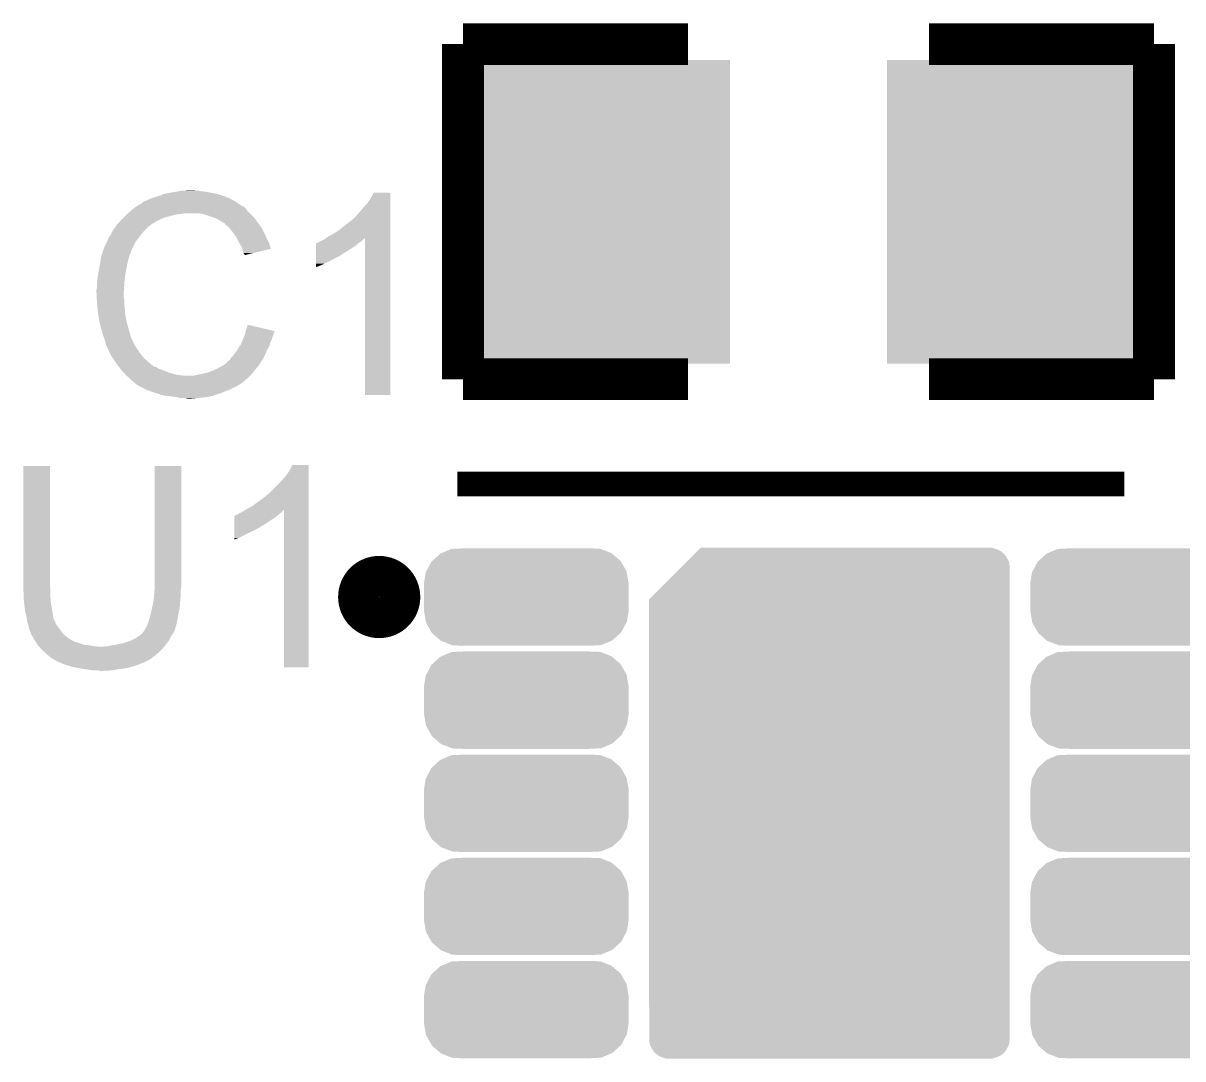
# Model space of a CAD drawing. Extents: x -1.4 to 24.3, y -3.9 to 24.9.
# Drawn here: x 4.5 to 10.12, y 8.39 to 13.41 of the extents above; entities that cross this region are included whole.
import ezdxf

# ---------------------------------------------------------------- set-up
doc = ezdxf.new("R2010")
doc.units = 0
doc.layers.get('0').update_dxf_attribs({"linetype": 'CONTINUOUS'})
doc.layers.add('DAC2_CLICK_V100_GTO', color=11, linetype='CONTINUOUS')
doc.layers.add('DAC2_CLICK_V100_GTS', color=8, linetype='CONTINUOUS')

# ---------------------------------------------------------------- blocks, each defined once
blk = doc.blocks.new('RECTANGLE_50')
blk.add_solid([(0.87503, 0.9906), (0.87503, -0.9906), (-0.87503, 0.9906), (-0.87503, -0.9906)])
blk = doc.blocks.new('RECTANGLE_32')
blk.add_solid([(0.6096, 0.7366), (0.6096, -0.7366), (-0.6096, 0.7366), (-0.6096, -0.7366)])
blk = doc.blocks.new('CUSTOM_56')
for points in [[(-0.410642, 0.21338), (-0.36302, 0.233248), (0.412782, 0.21338), (0.36069, 0.233248)], [(-0.36302, 0.233248), (-0.34152, 0.234336), (0.36069, 0.233248), (0.357836, 0.234336)], [(-0.34152, 0.234336), (-0.30429, 0.23622), (0.357836, 0.234336), (0.30429, 0.23622)], [(-0.48555, 0.123974), (-0.46072, 0.170956), (0.486482, 0.123974), (0.459766, 0.170956)], [(-0.46072, 0.170956), (-0.45619, 0.175092), (0.459766, 0.170956), (0.457414, 0.175092)], [(-0.45619, 0.175092), (-0.41729, 0.210606), (0.457414, 0.175092), (0.416016, 0.210606)], [(-0.41729, 0.210606), (-0.410642, 0.21338), (0.416016, 0.210606), (0.412782, 0.21338)], [(-0.49657, 0.06604), (-0.488196, 0.118966), (0.49657, 0.06604), (0.487356, 0.118966)], [(-0.488196, 0.118966), (-0.48555, 0.123974), (0.487356, 0.118966), (0.486482, 0.123974)], [(-0.49657, 0.06477), (-0.49657, 0.06604), (0.49657, 0.06477), (0.49657, 0.06604)], [(-0.49657, -0.06477), (-0.49657, 0.06477), (0.49657, -0.06477), (0.49657, 0.06477)], [(-0.49657, -0.06604), (-0.49657, -0.06477), (0.49657, -0.06604), (0.49657, -0.06477)], [(-0.487356, -0.118962), (-0.49657, -0.06604), (0.488198, -0.118962), (0.49657, -0.06604)], [(-0.486484, -0.123974), (-0.487356, -0.118962), (0.485548, -0.123974), (0.488198, -0.118962)], [(-0.459768, -0.170954), (-0.486484, -0.123974), (0.46072, -0.170954), (0.485548, -0.123974)], [(-0.457416, -0.175092), (-0.459768, -0.170954), (0.456186, -0.175092), (0.46072, -0.170954)], [(-0.416022, -0.210604), (-0.457416, -0.175092), (0.417292, -0.210604), (0.456186, -0.175092)], [(-0.412786, -0.213382), (-0.416022, -0.210604), (0.410632, -0.213382), (0.417292, -0.210604)], [(-0.360702, -0.233246), (-0.412786, -0.213382), (0.36302, -0.233246), (0.410632, -0.213382)], [(-0.35784, -0.234338), (-0.360702, -0.233246), (0.341454, -0.234338), (0.36302, -0.233246)], [(-0.30429, -0.23622), (-0.35784, -0.234338), (0.30429, -0.23622), (0.341454, -0.234338)]]:
    blk.add_solid(points)

msp = doc.modelspace()

# ---------------------------------------------------------------- linework, layer by layer
at = {"layer": 'DAC2_CLICK_V100_GTO'}
for points, const_width in [([(6.6294, 13.3096), (7.7216, 13.3096)], 0.2032), ([(6.6294, 11.684), (6.6294, 13.3096)], 0.2032), ([(8.89, 13.3096), (9.9822, 13.3096)], 0.2032), ([(9.9822, 11.684), (9.9822, 13.3096)], 0.2032), ([(6.6294, 11.684), (7.7216, 11.684)], 0.2032), ([(8.89, 11.684), (9.9822, 11.684)], 0.2032), ([(6.60146, 11.176), (9.83742, 11.176)], 0.11938)]:
    msp.add_lwpolyline(points, dxfattribs=dict(at, const_width=const_width))
at = {"layer": 'DAC2_CLICK_V100_GTO', "const_width": 0.20066}
msp.add_lwpolyline([(6.12394, 10.62736, 1), (6.32206, 10.62736, 1)], format="xyb", close=True, dxfattribs=at)
at = {"layer": 'DAC2_CLICK_V100_GTO'}
for points in [[(5.074934, 12.542526), (5.085082, 12.5476), (5.53008, 12.542526), (5.522974, 12.5476)], [(5.085082, 12.5476), (5.092694, 12.550138), (5.522974, 12.5476), (5.51942, 12.550138)], [(5.092694, 12.550138), (5.0927, 12.55014), (5.51942, 12.550138), (5.519418, 12.55014)], [(5.0927, 12.55014), (5.10286, 12.55522), (5.519418, 12.55014), (5.50926, 12.55522)], [(5.10286, 12.55522), (5.115558, 12.5603), (5.50926, 12.55522), (5.4991, 12.5603)], [(5.115558, 12.5603), (5.128258, 12.56538), (5.4991, 12.5603), (5.48767, 12.56538)], [(5.128258, 12.56538), (5.1435, 12.57046), (5.48767, 12.56538), (5.47624, 12.57046)], [(5.1435, 12.57046), (5.161282, 12.57554), (5.47624, 12.57046), (5.459986, 12.57554)], [(5.161282, 12.57554), (5.179062, 12.58316), (5.459986, 12.57554), (5.435602, 12.58316)], [(5.179062, 12.58316), (5.2197, 12.59078), (5.435602, 12.58316), (5.397498, 12.59078)], [(5.2197, 12.59078), (5.25018, 12.59586), (5.397498, 12.59078), (5.36194, 12.59586)], [(5.25018, 12.59586), (5.26542, 12.5984), (5.36194, 12.59586), (5.346702, 12.5984)], [(5.26542, 12.5984), (5.311138, 12.60094), (5.334002, 12.5984), (5.323842, 12.60094)], [(6.16712, 12.53998), (6.18236, 12.562838), (6.276338, 12.53998), (6.276338, 12.562838)], [(6.18236, 12.562838), (6.197598, 12.588218), (6.276338, 12.562838), (6.27634, 12.588218)], [(6.197598, 12.588218), (6.197612, 12.58824), (6.27634, 12.588218), (6.197612, 12.58824)], [(5.0038, 12.48918), (5.021808, 12.504418), (5.59562, 12.48918), (5.580382, 12.504418)], [(5.021808, 12.504418), (5.030816, 12.51204), (5.580382, 12.504418), (5.5753, 12.51204)], [(5.030816, 12.51204), (5.036822, 12.517122), (5.5753, 12.51204), (5.570218, 12.517122)], [(5.036822, 12.517122), (5.041046, 12.519658), (5.570218, 12.517122), (5.56768, 12.519658)], [(5.041046, 12.519658), (5.045276, 12.522198), (5.56768, 12.519658), (5.562604, 12.522198)], [(5.045276, 12.522198), (5.049502, 12.524734), (5.562604, 12.522198), (5.560066, 12.524734)], [(5.049502, 12.524734), (5.049512, 12.52474), (5.560066, 12.524734), (5.557524, 12.52474)], [(5.049512, 12.52474), (5.070668, 12.53744), (5.557524, 12.52474), (5.5372, 12.53744)], [(5.070668, 12.53744), (5.07492, 12.539992), (5.5372, 12.53744), (5.533628, 12.539992)], [(5.07492, 12.539992), (5.074934, 12.542526), (5.533628, 12.539992), (5.53008, 12.542526)], [(6.11632, 12.48156), (6.13156, 12.49934), (6.276336, 12.48156), (6.276338, 12.49934)], [(6.13156, 12.49934), (6.16712, 12.53998), (6.276338, 12.49934), (6.276338, 12.53998)], [(4.950462, 12.433302), (4.952766, 12.435838), (5.11556, 12.433302), (5.118098, 12.435838)], [(4.952766, 12.435838), (4.968932, 12.45362), (5.118098, 12.435838), (5.148582, 12.45362)], [(4.968932, 12.45362), (4.97586, 12.46124), (5.148582, 12.45362), (5.16509, 12.46124)], [(4.97586, 12.46124), (4.98348, 12.46886), (5.16509, 12.46124), (5.181598, 12.46886)], [(4.98348, 12.46886), (4.99872, 12.4841), (5.181598, 12.46886), (5.24256, 12.4841)], [(4.99872, 12.4841), (5.00126, 12.48664), (5.24256, 12.4841), (5.267962, 12.48664)], [(5.00126, 12.48664), (5.0038, 12.48918), (5.267962, 12.48664), (5.280658, 12.48918)], [(5.374638, 12.4841), (5.344158, 12.48918), (5.6007, 12.4841), (5.59562, 12.48918)], [(5.40258, 12.47394), (5.374638, 12.4841), (5.61086, 12.47394), (5.6007, 12.4841)], [(5.410206, 12.471398), (5.40258, 12.47394), (5.613402, 12.471398), (5.61086, 12.47394)], [(5.425438, 12.46632), (5.410206, 12.471398), (5.617466, 12.46632), (5.613402, 12.471398)], [(5.44068, 12.4587), (5.425438, 12.46632), (5.62356, 12.4587), (5.617466, 12.46632)], [(5.44576, 12.45616), (5.44068, 12.4587), (5.625376, 12.45616), (5.62356, 12.4587)], [(5.458462, 12.44854), (5.44576, 12.45616), (5.630818, 12.44854), (5.625376, 12.45616)], [(5.468616, 12.443462), (5.458462, 12.44854), (5.634446, 12.443462), (5.630818, 12.44854)], [(5.47116, 12.44092), (5.468616, 12.443462), (5.636262, 12.44092), (5.634446, 12.443462)], [(5.491164, 12.42314), (5.47116, 12.44092), (5.648962, 12.42314), (5.636262, 12.44092)], [(6.06044, 12.4333), (6.09092, 12.45617), (6.276336, 12.4333), (6.276336, 12.45617)], [(6.09092, 12.45617), (6.090942, 12.4587), (6.276336, 12.45617), (6.276336, 12.4587)], [(6.090942, 12.4587), (6.093466, 12.458706), (6.276336, 12.4587), (6.276336, 12.458706)], [(6.093466, 12.458706), (6.11632, 12.48156), (6.276336, 12.458706), (6.276336, 12.48156)], [(4.91236, 12.372344), (4.914904, 12.379962), (5.057708, 12.372344), (5.063634, 12.379962)], [(4.914904, 12.379962), (4.919982, 12.385044), (5.063634, 12.379962), (5.067586, 12.385044)], [(4.919982, 12.385044), (4.92506, 12.395198), (5.067586, 12.385044), (5.075484, 12.395198)], [(4.92506, 12.395198), (4.926582, 12.397738), (5.075484, 12.395198), (5.07746, 12.397738)], [(4.926582, 12.397738), (4.932678, 12.4079), (5.07746, 12.397738), (5.087622, 12.4079)], [(4.932678, 12.4079), (4.945124, 12.425678), (5.087622, 12.4079), (5.1054, 12.425678)], [(4.945124, 12.425678), (4.95046, 12.4333), (5.1054, 12.425678), (5.115558, 12.4333)], [(4.95046, 12.4333), (4.950462, 12.433302), (5.115558, 12.4333), (5.11556, 12.433302)], [(5.49402, 12.4206), (5.491164, 12.42314), (5.650414, 12.4206), (5.648962, 12.42314)], [(5.506212, 12.40536), (5.49402, 12.4206), (5.65912, 12.40536), (5.650414, 12.4206)], [(5.51434, 12.3952), (5.506212, 12.40536), (5.6642, 12.3952), (5.65912, 12.40536)], [(5.521452, 12.38504), (5.51434, 12.3952), (5.66928, 12.38504), (5.6642, 12.3952)], [(5.532118, 12.3698), (5.521452, 12.38504), (5.676054, 12.3698), (5.66928, 12.38504)], [(5.974078, 12.374878), (6.00202, 12.39012), (6.276334, 12.374878), (6.276334, 12.39012)], [(6.00202, 12.39012), (6.0325, 12.41044), (6.276334, 12.39012), (6.276336, 12.41044)], [(6.0325, 12.41044), (6.06044, 12.4333), (6.276336, 12.41044), (6.276336, 12.4333)], [(4.878492, 12.291056), (4.888652, 12.32154), (5.01396, 12.291056), (5.02666, 12.32154)], [(4.888652, 12.32154), (4.8895, 12.32408), (5.02666, 12.32154), (5.02793, 12.32408)], [(4.8895, 12.32408), (4.902646, 12.352018), (5.02793, 12.32408), (5.0419, 12.352018)], [(4.902646, 12.352018), (4.90982, 12.367264), (5.0419, 12.352018), (5.053758, 12.367264)], [(4.90982, 12.367264), (4.909826, 12.369806), (5.053758, 12.367264), (5.055734, 12.369806)], [(4.909826, 12.369806), (4.91236, 12.372344), (5.055734, 12.369806), (5.057708, 12.372344)], [(5.53593, 12.36218), (5.532118, 12.3698), (5.67944, 12.36218), (5.676054, 12.3698)], [(5.54482, 12.3444), (5.53593, 12.36218), (5.688332, 12.3444), (5.67944, 12.36218)], [(5.546234, 12.341858), (5.54482, 12.3444), (5.689602, 12.341858), (5.688332, 12.3444)], [(5.55752, 12.321542), (5.546234, 12.341858), (5.695676, 12.321542), (5.689602, 12.341858)], [(5.558794, 12.316454), (5.55752, 12.321542), (5.697196, 12.316454), (5.695676, 12.321542)], [(5.915676, 12.319), (5.91568, 12.3317), (6.08838, 12.319), (6.108698, 12.3317)], [(5.91568, 12.3317), (5.915682, 12.34186), (6.108698, 12.3317), (6.12089, 12.34186)], [(5.915682, 12.34186), (5.918206, 12.341866), (6.12089, 12.34186), (6.120898, 12.341866)], [(5.918206, 12.341866), (5.92074, 12.3444), (6.120898, 12.341866), (6.12394, 12.3444)], [(5.92074, 12.3444), (5.920744, 12.344402), (6.12394, 12.3444), (6.123942, 12.344402)], [(5.920744, 12.344402), (5.925822, 12.34694), (6.123942, 12.344402), (6.12775, 12.34694)], [(5.925822, 12.34694), (5.933444, 12.349482), (6.12775, 12.34694), (6.131562, 12.349482)], [(5.933444, 12.349482), (5.941062, 12.35456), (6.131562, 12.349482), (6.13918, 12.35456)], [(5.941062, 12.35456), (5.951222, 12.359642), (6.13918, 12.35456), (6.14426, 12.359642)], [(5.951222, 12.359642), (5.966406, 12.369764), (6.14426, 12.359642), (6.154382, 12.369764)], [(5.966406, 12.369764), (5.974078, 12.374878), (6.276334, 12.369764), (6.276334, 12.374878)], [(6.15442, 11.607822), (6.154382, 12.369764), (6.276318, 11.607822), (6.276334, 12.369764)], [(4.87045, 12.2555), (4.873836, 12.275818), (5.0038, 12.2555), (5.008878, 12.275818)], [(4.873836, 12.275818), (4.874262, 12.278362), (5.008878, 12.275818), (5.01015, 12.278362)], [(4.874262, 12.278362), (4.875106, 12.280896), (5.01015, 12.278362), (5.011418, 12.280896)], [(4.875106, 12.280896), (4.876798, 12.285974), (5.011418, 12.280896), (5.01142, 12.285974)], [(4.876798, 12.285974), (4.877644, 12.288514), (5.01142, 12.285974), (5.013954, 12.288514)], [(4.877644, 12.288514), (4.878492, 12.291056), (5.013954, 12.288514), (5.01396, 12.291056)], [(5.560062, 12.31138), (5.558794, 12.316454), (5.676034, 12.31138), (5.697196, 12.316454)], [(5.56514, 12.296142), (5.560062, 12.31138), (5.612484, 12.296142), (5.676034, 12.31138)], [(5.567678, 12.291064), (5.56514, 12.296142), (5.591306, 12.291064), (5.612484, 12.296142)], [(5.570214, 12.288526), (5.567678, 12.291064), (5.58072, 12.288526), (5.591306, 12.291064)], [(5.57022, 12.286008), (5.570214, 12.288526), (5.57022, 12.286008), (5.58072, 12.288526)], [(5.915662, 12.24534), (5.91567, 12.2809), (5.95884, 12.24534), (6.029958, 12.2809)], [(5.91567, 12.288518), (5.915674, 12.30376), (6.040118, 12.288518), (6.065522, 12.30376)], [(5.91567, 12.28598), (5.91567, 12.288518), (6.03758, 12.28598), (6.040118, 12.288518)], [(5.91567, 12.2809), (5.91567, 12.28598), (6.029958, 12.2809), (6.03758, 12.28598)], [(5.915674, 12.30376), (5.915676, 12.319), (6.065522, 12.30376), (6.08838, 12.319)], [(4.8614, 12.2047), (4.86664, 12.23264), (4.99364, 12.2047), (4.99872, 12.23264)], [(4.86664, 12.23264), (4.87045, 12.2555), (4.99872, 12.23264), (5.0038, 12.2555)], [(5.91566, 12.23518), (5.915662, 12.24534), (5.93598, 12.23518), (5.95884, 12.24534)], [(5.91566, 12.22759), (5.91566, 12.23518), (5.91566, 12.22759), (5.93598, 12.23518)], [(4.85394, 12.15644), (4.85648, 12.174222), (4.987288, 12.15644), (4.98856, 12.174222)], [(4.85394, 12.128502), (4.85394, 12.15644), (4.985294, 12.128502), (4.987288, 12.15644)], [(4.85648, 12.174222), (4.85902, 12.192), (4.98856, 12.174222), (4.991522, 12.192)], [(4.85902, 12.192), (4.8614, 12.2047), (4.991522, 12.192), (4.99364, 12.2047)], [(4.8514, 12.118342), (4.85394, 12.128502), (4.984568, 12.118342), (4.985294, 12.128502)], [(4.8514, 12.103102), (4.8514, 12.118342), (4.98348, 12.103102), (4.984568, 12.118342)], [(4.8514, 12.1031), (4.8514, 12.103102), (4.983482, 12.1031), (4.98348, 12.103102)], [(4.852544, 12.080238), (4.8514, 12.1031), (4.983482, 12.080238), (4.983482, 12.1031)], [(4.852926, 12.072616), (4.852544, 12.080238), (4.98602, 12.072616), (4.983482, 12.080238)], [(4.85394, 12.0523), (4.852926, 12.072616), (4.98602, 12.0523), (4.98602, 12.072616)], [(4.854704, 12.044678), (4.85394, 12.0523), (4.98602, 12.044678), (4.98602, 12.0523)], [(4.856226, 12.029442), (4.854704, 12.044678), (4.98856, 12.029442), (4.98602, 12.044678)], [(4.85902, 12.001498), (4.856226, 12.029442), (4.99071, 12.001498), (4.98856, 12.029442)], [(4.859918, 11.996418), (4.85902, 12.001498), (4.9911, 11.996418), (4.99071, 12.001498)], [(4.86664, 11.95832), (4.859918, 11.996418), (4.99872, 11.95832), (4.9911, 11.996418)], [(4.87172, 11.938), (4.86664, 11.95832), (5.004526, 11.938), (4.99872, 11.95832)], [(4.876076, 11.92276), (4.87172, 11.938), (5.00888, 11.92276), (5.004526, 11.938)], [(5.57784, 11.925298), (5.58548, 11.948156), (5.682568, 11.925298), (5.58548, 11.948156)], [(4.88188, 11.90244), (4.876076, 11.92276), (5.014302, 11.90244), (5.00888, 11.92276)], [(4.887808, 11.884658), (4.88188, 11.90244), (5.019044, 11.884658), (5.014302, 11.90244)], [(4.888656, 11.882116), (4.887808, 11.884658), (5.021582, 11.882116), (5.019044, 11.884658)], [(4.890348, 11.877038), (4.888656, 11.882116), (5.02412, 11.877038), (5.021582, 11.882116)], [(4.89204, 11.871958), (4.890348, 11.877038), (5.025814, 11.871958), (5.02412, 11.877038)], [(4.892676, 11.86942), (4.89204, 11.871958), (5.02666, 11.86942), (5.025814, 11.871958)], [(5.55534, 11.861798), (5.561872, 11.877038), (5.694678, 11.861798), (5.702298, 11.877038)], [(5.561872, 11.877038), (5.56514, 11.88466), (5.702298, 11.877038), (5.703822, 11.88466)], [(5.56514, 11.88466), (5.567044, 11.889738), (5.703822, 11.88466), (5.70484, 11.889738)], [(5.567044, 11.889738), (5.570852, 11.899898), (5.70484, 11.889738), (5.70992, 11.899898)], [(5.570852, 11.899898), (5.57276, 11.904982), (5.70992, 11.899898), (5.711188, 11.904982)], [(5.57276, 11.904982), (5.574028, 11.910058), (5.711188, 11.904982), (5.712458, 11.910058)], [(5.574028, 11.910058), (5.575298, 11.915136), (5.712458, 11.910058), (5.714998, 11.915136)], [(5.575298, 11.915136), (5.57593, 11.917662), (5.714998, 11.915136), (5.715, 11.917662)], [(5.57593, 11.917662), (5.57784, 11.925298), (5.715, 11.917662), (5.682568, 11.925298)], [(4.894582, 11.8618), (4.892676, 11.86942), (5.030472, 11.8618), (5.02666, 11.86942)], [(4.897122, 11.854182), (4.894582, 11.8618), (5.03428, 11.854182), (5.030472, 11.8618)], [(4.89966, 11.846562), (4.897122, 11.854182), (5.039044, 11.846562), (5.03428, 11.854182)], [(4.9022, 11.84148), (4.89966, 11.846562), (5.042218, 11.84148), (5.039044, 11.846562)], [(4.905786, 11.83386), (4.9022, 11.84148), (5.04698, 11.83386), (5.042218, 11.84148)], [(4.916544, 11.811), (4.905786, 11.83386), (5.06222, 11.811), (5.04698, 11.83386)], [(5.52196, 11.80846), (5.532122, 11.821162), (5.67166, 11.80846), (5.677218, 11.821162)], [(5.532122, 11.821162), (5.53466, 11.82624), (5.677218, 11.821162), (5.67944, 11.82624)], [(5.53466, 11.82624), (5.53974, 11.8364), (5.67944, 11.82624), (5.685246, 11.8364)], [(5.53974, 11.8364), (5.545832, 11.844018), (5.685246, 11.8364), (5.6896, 11.844018)], [(5.545832, 11.844018), (5.5499, 11.849102), (5.6896, 11.844018), (5.69105, 11.849102)], [(5.5499, 11.849102), (5.55534, 11.861798), (5.69105, 11.849102), (5.694678, 11.861798)], [(4.92252, 11.7983), (4.916544, 11.811), (5.07238, 11.7983), (5.06222, 11.811)], [(4.930988, 11.7856), (4.92252, 11.7983), (5.08254, 11.7856), (5.07238, 11.7983)], [(4.944532, 11.765282), (4.930988, 11.7856), (5.105398, 11.765282), (5.08254, 11.7856)], [(4.94792, 11.7602), (4.944532, 11.765282), (5.111752, 11.7602), (5.105398, 11.765282)], [(4.959644, 11.74496), (4.94792, 11.7602), (5.130806, 11.74496), (5.111752, 11.7602)], [(5.468618, 11.75258), (5.48132, 11.76274), (5.639646, 11.75258), (5.64642, 11.76274)], [(5.48132, 11.76274), (5.488944, 11.770362), (5.64642, 11.76274), (5.6515, 11.770362)], [(5.488944, 11.770362), (5.49402, 11.772904), (5.6515, 11.770362), (5.653194, 11.772904)], [(5.49402, 11.772904), (5.4991, 11.78052), (5.653194, 11.772904), (5.658272, 11.78052)], [(5.4991, 11.78052), (5.502908, 11.785598), (5.658272, 11.78052), (5.661658, 11.785598)], [(5.502908, 11.785598), (5.506722, 11.79068), (5.661658, 11.785598), (5.66388, 11.79068)], [(5.506722, 11.79068), (5.51434, 11.798302), (5.66388, 11.79068), (5.667216, 11.798302)], [(5.51434, 11.798302), (5.52196, 11.80846), (5.667216, 11.798302), (5.67166, 11.80846)], [(4.959646, 11.744958), (4.959644, 11.74496), (5.135884, 11.744958), (5.130806, 11.74496)], [(4.963554, 11.739878), (4.959646, 11.744958), (5.146042, 11.739878), (5.135884, 11.744958)], [(4.96746, 11.7348), (4.963554, 11.739878), (5.15366, 11.7348), (5.146042, 11.739878)], [(4.969414, 11.73226), (4.96746, 11.7348), (5.16128, 11.73226), (5.15366, 11.7348)], [(4.97332, 11.727182), (4.969414, 11.73226), (5.174822, 11.727182), (5.16128, 11.73226)], [(4.975862, 11.72464), (4.97332, 11.727182), (5.1816, 11.72464), (5.174822, 11.727182)], [(4.98602, 11.71448), (4.975862, 11.72464), (5.206996, 11.71448), (5.1816, 11.72464)], [(4.986022, 11.714478), (4.98602, 11.71448), (5.207, 11.714478), (5.206996, 11.71448)], [(4.992116, 11.70686), (4.986022, 11.714478), (5.23494, 11.70686), (5.207, 11.714478)], [(4.996178, 11.701782), (4.992116, 11.70686), (5.26541, 11.701782), (5.23494, 11.70686)], [(5.326382, 11.70178), (5.33654, 11.70432), (5.598158, 11.70178), (5.600698, 11.70432)], [(5.33654, 11.70432), (5.34924, 11.70686), (5.600698, 11.70432), (5.603238, 11.70686)], [(5.34924, 11.70686), (5.36194, 11.7094), (5.603238, 11.70686), (5.605142, 11.7094)], [(5.36194, 11.7094), (5.39242, 11.717022), (5.605142, 11.7094), (5.610858, 11.717022)], [(5.39242, 11.717022), (5.42036, 11.72718), (5.610858, 11.717022), (5.618478, 11.72718)], [(5.42036, 11.72718), (5.420362, 11.727182), (5.618478, 11.72718), (5.61848, 11.727182)], [(5.420362, 11.727182), (5.450838, 11.74242), (5.61848, 11.727182), (5.631814, 11.74242)], [(5.450838, 11.74242), (5.459724, 11.747498), (5.631814, 11.74242), (5.63626, 11.747498)], [(5.459724, 11.747498), (5.468618, 11.75258), (5.63626, 11.747498), (5.639646, 11.75258)], [(4.996182, 11.70178), (4.996178, 11.701782), (5.265422, 11.70178), (5.26541, 11.701782)], [(5.008878, 11.691622), (4.996182, 11.70178), (5.588, 11.691622), (5.598158, 11.70178)], [(5.008882, 11.69162), (5.008878, 11.691622), (5.588, 11.69162), (5.588, 11.691622)], [(5.01904, 11.681462), (5.008882, 11.69162), (5.576386, 11.681462), (5.588, 11.69162)], [(5.029198, 11.67384), (5.01904, 11.681462), (5.567674, 11.67384), (5.576386, 11.681462)], [(5.029214, 11.673826), (5.029198, 11.67384), (5.565134, 11.673826), (5.567674, 11.67384)], [(5.034282, 11.668758), (5.029214, 11.673826), (5.562594, 11.668758), (5.565134, 11.673826)], [(5.036822, 11.666218), (5.034282, 11.668758), (5.557518, 11.666218), (5.562594, 11.668758)], [(5.041898, 11.661142), (5.036822, 11.666218), (5.549904, 11.661142), (5.557518, 11.666218)], [(5.041902, 11.66114), (5.041898, 11.661142), (5.549902, 11.66114), (5.549904, 11.661142)], [(5.049514, 11.656064), (5.041902, 11.66114), (5.54144, 11.656064), (5.549902, 11.66114)], [(5.052038, 11.65606), (5.049514, 11.656064), (5.541434, 11.65606), (5.54144, 11.656064)], [(5.05206, 11.653534), (5.052038, 11.65606), (5.537222, 11.653534), (5.541434, 11.65606)], [(5.052088, 11.65352), (5.05206, 11.653534), (5.5372, 11.65352), (5.537222, 11.653534)], [(5.0927, 11.6332), (5.052088, 11.65352), (5.49656, 11.6332), (5.5372, 11.65352)], [(5.11429, 11.62558), (5.0927, 11.6332), (5.47624, 11.62558), (5.49656, 11.6332)], [(5.13588, 11.61796), (5.11429, 11.62558), (5.45846, 11.61796), (5.47624, 11.62558)], [(5.176518, 11.60526), (5.13588, 11.61796), (5.420358, 11.60526), (5.45846, 11.61796)], [(5.196838, 11.60272), (5.176518, 11.60526), (5.412738, 11.60272), (5.420358, 11.60526)], [(5.237478, 11.59764), (5.196838, 11.60272), (5.389878, 11.59764), (5.412738, 11.60272)], [(5.246368, 11.5951), (5.237478, 11.59764), (5.36448, 11.5951), (5.389878, 11.59764)], [(5.255256, 11.59256), (5.246368, 11.5951), (5.33654, 11.59256), (5.36448, 11.5951)], [(5.293358, 11.59002), (5.283198, 11.59256), (5.308602, 11.59002), (5.33654, 11.59256)], [(6.276318, 11.6078), (6.15442, 11.607822), (6.276318, 11.6078), (6.276318, 11.607822)], [(4.4958, 10.678158), (4.49582, 11.262338), (4.62534, 10.678158), (4.62534, 11.262338)], [(4.49582, 11.262338), (4.495822, 11.26236), (4.62534, 11.262338), (4.495822, 11.26236)], [(5.13334, 10.69848), (5.13336, 11.262338), (5.26288, 10.69848), (5.26288, 11.262338)], [(5.13336, 11.262338), (5.133362, 11.26236), (5.26288, 11.262338), (5.133362, 11.26236)], [(5.78866, 11.242042), (5.801362, 11.267418), (5.880098, 11.242042), (5.8801, 11.267418)], [(5.801362, 11.267418), (5.801374, 11.26744), (5.8801, 11.267418), (5.801374, 11.26744)], [(5.73786, 11.17854), (5.77342, 11.21918), (5.880098, 11.17854), (5.880098, 11.21918)], [(5.77342, 11.21918), (5.78866, 11.242042), (5.880098, 11.21918), (5.880098, 11.242042)], [(5.694678, 11.135358), (5.73786, 11.17854), (5.880096, 11.135358), (5.880098, 11.17854)], [(5.608322, 11.06932), (5.63626, 11.08964), (5.880094, 11.06932), (5.880096, 11.08964)], [(5.63626, 11.08964), (5.66674, 11.1125), (5.880096, 11.08964), (5.880096, 11.1125)], [(5.66674, 11.1125), (5.694678, 11.135358), (5.880096, 11.1125), (5.880096, 11.135358)], [(5.529582, 11.02614), (5.537204, 11.028682), (5.733414, 11.02614), (5.736592, 11.028682)], [(5.537204, 11.028682), (5.544822, 11.03376), (5.736592, 11.028682), (5.74294, 11.03376)], [(5.544822, 11.03376), (5.554978, 11.03884), (5.74294, 11.03376), (5.749712, 11.03884)], [(5.554978, 11.03884), (5.559208, 11.041378), (5.749712, 11.03884), (5.753098, 11.041378)], [(5.559208, 11.041378), (5.571898, 11.048992), (5.753098, 11.041378), (5.758176, 11.048992)], [(5.571898, 11.048992), (5.571912, 11.049), (5.758176, 11.048992), (5.760698, 11.049)], [(5.571912, 11.049), (5.58038, 11.05408), (5.880094, 11.049), (5.880094, 11.05408)], [(5.58038, 11.05408), (5.608322, 11.06932), (5.880094, 11.05408), (5.880094, 11.06932)], [(5.76072, 10.287022), (5.760698, 11.049), (5.880078, 10.287022), (5.880094, 11.049)], [(5.51943, 10.96772), (5.519434, 10.98296), (5.646416, 10.96772), (5.671822, 10.98296)], [(5.519434, 10.98296), (5.519436, 10.9982), (5.671822, 10.98296), (5.69468, 10.9982)], [(5.519436, 10.9982), (5.51944, 11.0109), (5.69468, 10.9982), (5.714998, 11.0109)], [(5.51944, 11.0109), (5.519442, 11.02106), (5.714998, 11.0109), (5.72719, 11.02106)], [(5.519442, 11.02106), (5.521966, 11.021066), (5.72719, 11.02106), (5.727198, 11.021066)], [(5.521966, 11.021066), (5.5245, 11.0236), (5.727198, 11.021066), (5.73024, 11.0236)], [(5.5245, 11.0236), (5.524504, 11.023602), (5.73024, 11.0236), (5.730242, 11.023602)], [(5.524504, 11.023602), (5.529582, 11.02614), (5.730242, 11.023602), (5.733414, 11.02614)], [(5.51942, 10.91438), (5.519426, 10.94486), (5.542278, 10.91438), (5.60324, 10.94486)], [(5.519426, 10.94486), (5.519428, 10.95248), (5.60324, 10.94486), (5.621018, 10.95248)], [(5.519428, 10.95248), (5.51943, 10.9601), (5.621018, 10.95248), (5.633722, 10.9601)], [(5.51943, 10.967698), (5.51943, 10.96772), (5.64388, 10.967698), (5.646416, 10.96772)], [(5.51943, 10.965174), (5.51943, 10.967698), (5.643866, 10.965174), (5.64388, 10.967698)], [(5.51943, 10.9601), (5.51943, 10.965174), (5.633722, 10.9601), (5.643866, 10.965174)], [(5.51942, 10.90679), (5.51942, 10.91438), (5.51942, 10.90679), (5.542278, 10.91438)], [(5.13334, 10.675618), (5.13334, 10.69848), (5.26288, 10.675618), (5.26288, 10.69848)], [(4.4958, 10.670538), (4.4958, 10.678158), (4.627246, 10.670538), (4.62534, 10.678158)], [(4.496032, 10.667998), (4.4958, 10.670538), (4.62788, 10.667998), (4.627246, 10.670538)], [(4.49834, 10.6426), (4.496032, 10.667998), (4.62788, 10.6426), (4.62788, 10.667998)], [(4.49834, 10.62736), (4.49834, 10.6426), (4.62788, 10.62736), (4.62788, 10.6426)], [(5.13029, 10.629898), (5.1308, 10.63498), (5.26034, 10.629898), (5.26034, 10.63498)], [(5.1308, 10.63498), (5.133128, 10.662918), (5.26034, 10.63498), (5.26034, 10.662918)], [(5.133128, 10.662918), (5.13334, 10.665458), (5.26034, 10.662918), (5.260848, 10.665458)], [(5.13334, 10.665458), (5.13334, 10.675618), (5.260848, 10.665458), (5.26288, 10.675618)], [(4.49834, 10.617202), (4.49834, 10.62736), (4.628728, 10.617202), (4.62788, 10.62736)], [(4.500598, 10.59688), (4.49834, 10.617202), (4.63042, 10.59688), (4.628728, 10.617202)], [(4.50088, 10.59434), (4.500598, 10.59688), (4.630844, 10.59434), (4.63042, 10.59688)], [(4.50596, 10.553702), (4.50088, 10.59434), (4.637618, 10.553702), (4.630844, 10.59434)], [(5.121486, 10.576558), (5.12318, 10.58418), (5.25526, 10.576558), (5.255768, 10.58418)], [(5.12318, 10.58418), (5.12826, 10.609578), (5.255768, 10.58418), (5.25746, 10.609578)], [(5.12826, 10.609578), (5.128768, 10.614662), (5.25746, 10.609578), (5.2578, 10.614662)], [(5.128768, 10.614662), (5.13029, 10.629898), (5.2578, 10.614662), (5.26034, 10.629898)], [(4.51104, 10.535922), (4.50596, 10.553702), (4.64058, 10.535922), (4.637618, 10.553702)], [(4.511042, 10.53592), (4.51104, 10.535922), (4.64058, 10.53592), (4.64058, 10.535922)], [(4.512856, 10.523218), (4.511042, 10.53592), (4.643122, 10.523218), (4.64058, 10.53592)], [(4.51358, 10.51814), (4.512856, 10.523218), (4.645156, 10.51814), (4.643122, 10.523218)], [(5.10794, 10.52068), (5.112294, 10.53592), (5.244592, 10.52068), (5.24764, 10.53592)], [(5.112294, 10.53592), (5.11302, 10.538458), (5.24764, 10.53592), (5.248114, 10.538458)], [(5.11302, 10.538458), (5.121486, 10.576558), (5.248114, 10.538458), (5.25526, 10.576558)], [(4.514852, 10.51052), (4.51358, 10.51814), (4.648204, 10.51052), (4.645156, 10.51814)], [(4.515276, 10.507976), (4.514852, 10.51052), (4.65074, 10.507976), (4.648204, 10.51052)], [(4.51612, 10.502902), (4.515276, 10.507976), (4.652434, 10.502902), (4.65074, 10.507976)], [(4.517138, 10.50036), (4.51612, 10.502902), (4.65328, 10.50036), (4.652434, 10.502902)], [(4.521198, 10.490202), (4.517138, 10.50036), (4.65836, 10.490202), (4.65328, 10.50036)], [(4.5212, 10.4902), (4.521198, 10.490202), (4.65836, 10.4902), (4.65836, 10.490202)], [(4.52374, 10.477502), (4.5212, 10.4902), (4.66852, 10.477502), (4.65836, 10.4902)], [(4.523742, 10.4775), (4.52374, 10.477502), (4.66852, 10.4775), (4.66852, 10.477502)], [(4.52882, 10.462262), (4.523742, 10.4775), (4.67868, 10.462262), (4.66852, 10.4775)], [(5.082542, 10.462264), (5.087622, 10.472422), (5.229856, 10.462264), (5.23276, 10.472422)], [(5.087622, 10.472422), (5.0927, 10.48004), (5.23276, 10.472422), (5.234938, 10.48004)], [(5.0927, 10.48004), (5.099812, 10.49782), (5.234938, 10.48004), (5.24002, 10.49782)], [(5.099812, 10.49782), (5.10286, 10.505438), (5.24002, 10.49782), (5.241542, 10.505438)], [(5.10286, 10.505438), (5.10794, 10.52068), (5.241542, 10.505438), (5.244592, 10.52068)], [(4.528822, 10.46226), (4.52882, 10.462262), (4.67868, 10.46226), (4.67868, 10.462262)], [(4.531358, 10.457184), (4.528822, 10.46226), (4.68291, 10.457184), (4.67868, 10.46226)], [(4.53136, 10.452104), (4.531358, 10.457184), (4.687144, 10.452104), (4.68291, 10.457184)], [(4.534328, 10.447018), (4.53136, 10.452104), (4.69138, 10.447018), (4.687144, 10.452104)], [(4.543216, 10.43178), (4.534328, 10.447018), (4.709162, 10.43178), (4.69138, 10.447018)], [(4.54914, 10.42162), (4.543216, 10.43178), (4.72542, 10.42162), (4.709162, 10.43178)], [(4.550758, 10.41908), (4.54914, 10.42162), (4.729484, 10.41908), (4.72542, 10.42162)], [(4.550762, 10.419074), (4.550758, 10.41908), (4.732026, 10.419074), (4.729484, 10.41908)], [(4.55399, 10.414), (4.550762, 10.419074), (4.737104, 10.414), (4.732026, 10.419074)], [(4.557224, 10.408918), (4.55399, 10.414), (4.7498, 10.408918), (4.737104, 10.414)], [(4.560456, 10.40384), (4.557224, 10.408918), (4.76758, 10.40384), (4.7498, 10.408918)], [(4.980938, 10.40384), (5.01396, 10.414), (5.194016, 10.40384), (5.201918, 10.414)], [(5.01396, 10.414), (5.044442, 10.429242), (5.201918, 10.414), (5.20954, 10.429242)], [(5.044442, 10.429242), (5.052056, 10.434318), (5.20954, 10.429242), (5.21208, 10.434318)], [(5.052056, 10.434318), (5.05968, 10.4394), (5.21208, 10.434318), (5.215466, 10.4394)], [(5.05968, 10.4394), (5.072376, 10.449558), (5.215466, 10.4394), (5.222238, 10.449558)], [(5.072376, 10.449558), (5.07238, 10.44956), (5.222238, 10.449558), (5.222238, 10.44956)], [(5.07238, 10.44956), (5.074922, 10.452104), (5.222238, 10.44956), (5.22351, 10.452104)], [(5.074922, 10.452104), (5.077462, 10.45718), (5.22351, 10.452104), (5.226048, 10.45718)], [(5.077462, 10.45718), (5.079996, 10.459716), (5.226048, 10.45718), (5.227318, 10.459716)], [(5.079996, 10.459716), (5.082536, 10.462258), (5.227318, 10.459716), (5.229856, 10.462258)], [(5.082536, 10.462258), (5.082542, 10.462264), (5.229856, 10.462258), (5.229856, 10.462264)], [(4.565306, 10.39622), (4.560456, 10.40384), (4.787902, 10.39622), (4.76758, 10.40384)], [(4.56692, 10.393682), (4.565306, 10.39622), (4.813282, 10.393682), (4.787902, 10.39622)], [(4.566922, 10.39368), (4.56692, 10.393682), (4.8133, 10.39368), (4.813282, 10.393682)], [(4.571438, 10.3886), (4.566922, 10.39368), (4.8387, 10.3886), (4.8133, 10.39368)], [(4.573696, 10.38606), (4.571438, 10.3886), (4.869178, 10.38606), (4.8387, 10.3886)], [(4.58724, 10.37082), (4.573696, 10.38606), (5.166076, 10.37082), (5.179624, 10.38606)], [(4.590144, 10.36828), (4.58724, 10.37082), (5.16382, 10.36828), (5.166076, 10.37082)], [(4.616266, 10.345422), (4.590144, 10.36828), (5.138422, 10.345422), (5.16382, 10.36828)], [(4.869178, 10.38606), (4.884422, 10.386062), (5.179624, 10.38606), (5.179626, 10.386062)], [(4.884422, 10.386062), (4.892044, 10.3886), (5.179626, 10.386062), (5.181882, 10.3886)], [(4.904742, 10.3886), (4.91744, 10.39114), (5.181882, 10.3886), (5.18414, 10.39114)], [(4.91744, 10.39114), (4.94792, 10.39622), (5.18414, 10.39114), (5.18809, 10.39622)], [(4.94792, 10.39622), (4.980938, 10.40384), (5.18809, 10.39622), (5.194016, 10.40384)], [(4.627878, 10.33526), (4.616266, 10.345422), (5.12487, 10.33526), (5.138422, 10.345422)], [(4.643118, 10.325102), (4.627878, 10.33526), (5.111324, 10.325102), (5.12487, 10.33526)], [(4.648202, 10.32256), (4.643118, 10.325102), (5.107936, 10.32256), (5.111324, 10.325102)], [(4.648214, 10.322554), (4.648202, 10.32256), (5.105394, 10.322554), (5.107936, 10.32256)], [(4.653276, 10.320022), (4.648214, 10.322554), (5.102856, 10.320022), (5.105394, 10.322554)], [(4.65328, 10.32002), (4.653276, 10.320022), (5.102854, 10.32002), (5.102856, 10.320022)], [(4.653284, 10.320016), (4.65328, 10.32002), (5.100314, 10.320016), (5.102854, 10.32002)], [(4.65582, 10.317482), (4.653284, 10.320016), (5.096512, 10.317482), (5.100314, 10.320016)], [(4.661752, 10.31494), (4.65582, 10.317482), (5.092698, 10.31494), (5.096512, 10.317482)], [(4.673608, 10.309858), (4.661752, 10.31494), (5.082538, 10.309858), (5.092698, 10.31494)], [(4.67953, 10.30732), (4.673608, 10.309858), (5.072378, 10.30732), (5.082538, 10.309858)], [(4.691382, 10.30224), (4.67953, 10.30732), (5.062218, 10.30224), (5.072378, 10.30732)], [(4.721866, 10.29208), (4.691382, 10.30224), (5.03174, 10.29208), (5.062218, 10.30224)], [(4.72948, 10.289542), (4.721866, 10.29208), (5.022856, 10.289542), (5.03174, 10.29208)], [(4.76758, 10.28192), (4.72948, 10.289542), (4.996178, 10.28192), (5.022856, 10.289542)], [(4.78409, 10.27938), (4.76758, 10.28192), (4.97586, 10.27938), (4.996178, 10.28192)], [(4.8006, 10.27684), (4.78409, 10.27938), (4.953, 10.27684), (4.97586, 10.27938)], [(4.81838, 10.2743), (4.8006, 10.27684), (4.942838, 10.2743), (4.953, 10.27684)], [(4.833618, 10.27176), (4.81838, 10.2743), (4.932678, 10.27176), (4.942838, 10.2743)], [(4.869178, 10.26922), (4.859018, 10.27176), (4.88188, 10.26922), (4.932678, 10.27176)], [(5.880078, 10.287), (5.76072, 10.287022), (5.880078, 10.287), (5.880078, 10.287022)]]:
    msp.add_solid(points, dxfattribs=at)
at = {"layer": 'DAC2_CLICK_V100_GTS'}
for points in [[(7.772404, 10.85596), (7.782566, 10.86612), (9.227822, 10.85596), (9.197336, 10.86612)], [(7.713982, 10.797538), (7.729224, 10.81278), (9.27862, 10.797538), (9.271, 10.81278)], [(7.729224, 10.81278), (7.741922, 10.825478), (9.271, 10.81278), (9.263382, 10.825478)], [(7.741922, 10.825478), (7.754622, 10.838178), (9.263382, 10.825478), (9.253222, 10.838178)], [(7.754622, 10.838178), (7.764784, 10.84834), (9.253222, 10.838178), (9.24052, 10.84834)], [(7.764784, 10.84834), (7.772404, 10.85596), (9.24052, 10.84834), (9.227822, 10.85596)], [(7.533646, 10.617206), (7.69874, 10.782298), (9.28116, 10.617206), (9.28116, 10.782298)], [(7.69874, 10.782298), (7.713982, 10.797538), (9.28116, 10.782298), (9.27862, 10.797538)], [(7.53364, 8.470902), (7.533646, 10.617206), (9.28116, 8.470902), (9.28116, 10.617206)], [(7.533642, 8.470898), (7.53364, 8.470902), (9.28116, 8.470898), (9.28116, 8.470902)], [(7.53618, 8.455662), (7.533642, 8.470898), (9.278618, 8.455662), (9.28116, 8.470898)], [(7.536182, 8.455658), (7.53618, 8.455662), (9.278618, 8.455658), (9.278618, 8.455662)], [(7.5438, 8.440422), (7.536182, 8.455658), (9.271, 8.440422), (9.278618, 8.455658)], [(7.5438, 8.44042), (7.5438, 8.440422), (9.270998, 8.44042), (9.271, 8.440422)], [(7.551418, 8.427722), (7.5438, 8.44042), (9.26338, 8.427722), (9.270998, 8.44042)], [(7.55142, 8.42772), (7.551418, 8.427722), (9.26338, 8.42772), (9.26338, 8.427722)], [(7.561578, 8.415022), (7.55142, 8.42772), (9.25322, 8.415022), (9.26338, 8.42772)], [(7.561584, 8.415018), (7.561578, 8.415022), (9.253218, 8.415018), (9.25322, 8.415022)], [(7.57428, 8.40486), (7.561584, 8.415018), (9.24052, 8.40486), (9.253218, 8.415018)], [(7.574284, 8.404858), (7.57428, 8.40486), (9.240518, 8.404858), (9.24052, 8.40486)], [(7.586978, 8.39724), (7.574284, 8.404858), (9.22782, 8.39724), (9.240518, 8.404858)], [(7.617458, 8.387082), (7.586978, 8.39724), (9.197342, 8.387082), (9.22782, 8.39724)], [(9.197336, 8.38708), (7.617458, 8.387082), (9.197336, 8.38708), (9.197342, 8.387082)]]:
    msp.add_solid(points, dxfattribs=at)

# ---------------------------------------------------------------- block references
for name, p in [('RECTANGLE_32', (7.3152, 12.4968)), ('RECTANGLE_32', (9.2964, 12.4968)), ('CUSTOM_56', (6.93674, 10.62736)), ('CUSTOM_56', (9.87806, 10.62736)), ('RECTANGLE_50', (8.4074, 9.6266)), ('CUSTOM_56', (6.93674, 10.12698)), ('CUSTOM_56', (9.87806, 10.12698)), ('CUSTOM_56', (6.93674, 9.6266)), ('CUSTOM_56', (9.87806, 9.6266)), ('CUSTOM_56', (6.93674, 9.12622)), ('CUSTOM_56', (9.87806, 9.12622)), ('CUSTOM_56', (6.93674, 8.62584)), ('CUSTOM_56', (9.87806, 8.62584))]:
    msp.add_blockref(name, p, dxfattribs=at)

doc.saveas('drawing.dxf')
